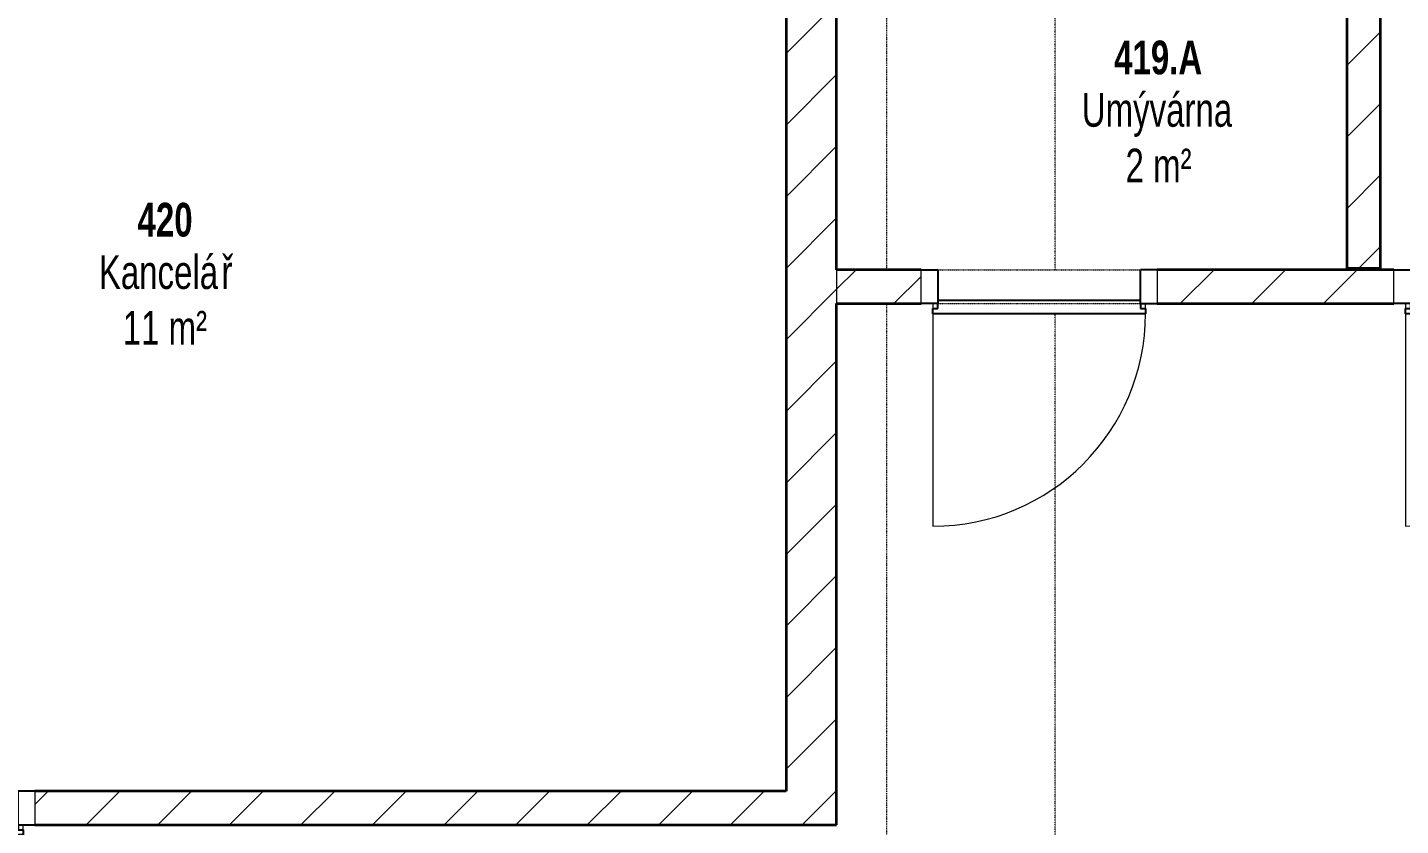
# Model space of a CAD drawing. Header units: millimetres. Extents: x -17526 to 208316, y -45352 to 20466.
# Drawn here: x 142228 to 146297, y -21850 to -19485 of the extents above; entities that cross this region are included whole.
import ezdxf

# ---------------------------------------------------------------- set-up
doc = ezdxf.new("R2010")
doc.units = ezdxf.units.MM
doc.linetypes.add('Dash dot dot', pattern=[5, 2, -1, 0, -1, 0, -1])
doc.linetypes.add('Čerchovaná se dvěma tečkami', pattern=[2.59, 1, -0.53, 0, -0.53, 0, -0.53])
for name, color, linetype, lineweight in [('A-AREA-IDEN', 2, 'Continuous', 9), ('A-DETL', 90, 'Continuous', 9), ('A-DOOR', 31, 'Continuous', 9), ('A-DOOR-FRAM', 31, 'Continuous', 9), ('A-WALL', 113, 'Continuous', 9), ('A-WALL-PATT', 111, 'Continuous', 9)]:
    doc.layers.add(name, color=color, linetype=linetype, lineweight=lineweight)
doc.styles.add('Arial_4', font='arial.ttf', dxfattribs={"width": 0.7, "height": 100})
doc.styles.add('Arial_B', font='arialbd.ttf', dxfattribs={"width": 0.7, "height": 100})
pattern_1 = [(45, (73033.68, 0), (-106.06602, 106.06602), [])]

# ---------------------------------------------------------------- blocks, each defined once
blk = doc.blocks.new('DVERE_1k_oblozka - DD03_01_600x1970_koupelna-1549522-2NP_NÁVRH B')
at = {"layer": 'A-DOOR', "lineweight": 13}
for p, q in [((-350, 52.9), (-300, 52.9)), ((-350, -47.1), (-350, 52.9)), ((-300, 52.9), (-300, -47.1)), ((300, 52.9), (350, 52.9)), ((300, -47.1), (300, 52.9)), ((350, 52.9), (350, -47.1)), ((-300, -47.1), (-350, -47.1)), ((-315, -47.1), (-315, -707.1)), ((205, -77.1), (-205, -77.1)), ((350, -47.1), (300, -47.1)), ((315, -77.1), (315, -47.1))]:
    blk.add_line(p, q, dxfattribs=at)
at = {"layer": 'A-DOOR', "linetype": 'Čerchovaná se dvěma tečkami', "lineweight": 13}
for p, q in [((-300, 52.9), (300, 52.9)), ((-300, -47.1), (300, -47.1))]:
    blk.add_line(p, q, dxfattribs=at)
at = {"layer": 'A-DOOR', "lineweight": 25}
for p, q in [((-300, -37.1), (300, -37.1)), ((-315, -62.1), (-300, -62.1)), ((-315, -77.1), (-315, -62.1)), ((315, -77.1), (-315, -77.1)), ((-300, -62.1), (-300, -47.1)), ((300, -47.1), (300, -62.1)), ((300, -62.1), (315, -62.1)), ((315, -62.1), (315, -77.1))]:
    blk.add_line(p, q, dxfattribs=at)
at = {"layer": 'A-DOOR', "lineweight": 13}
blk.add_arc((-315, -77.1), 630, 270, 0, dxfattribs=at)
at = {"layer": 'A-DOOR-FRAM', "lineweight": 25}
for p, q in [((-350, 52.9), (-300, 52.9)), ((-300, 52.9), (-300, -47.1)), ((300, -47.1), (300, 52.9)), ((350, 52.9), (300, 52.9)), ((-300, -47.1), (-350, -47.1)), ((300, -47.1), (350, -47.1))]:
    blk.add_line(p, q, dxfattribs=at)
blk = doc.blocks.new('DVERE_1k_oblozka - DD03_01_800x1970_koupelna-1549510-2NP_NÁVRH B')
at = {"layer": 'A-DOOR', "lineweight": 13}
for p, q in [((-450, 52.9), (-400, 52.9)), ((-450, -47.1), (-450, 52.9)), ((-400, 52.9), (-400, -47.1)), ((400, 52.9), (450, 52.9)), ((400, -47.1), (400, 52.9)), ((450, 52.9), (450, -47.1)), ((-400, -47.1), (-450, -47.1)), ((-415, -47.1), (-415, -907.1)), ((305, -77.1), (-305, -77.1)), ((450, -47.1), (400, -47.1)), ((415, -77.1), (415, -47.1))]:
    blk.add_line(p, q, dxfattribs=at)
at = {"layer": 'A-DOOR', "linetype": 'Čerchovaná se dvěma tečkami', "lineweight": 13}
for p, q in [((-400, 52.9), (400, 52.9)), ((-400, -47.1), (400, -47.1))]:
    blk.add_line(p, q, dxfattribs=at)
at = {"layer": 'A-DOOR', "lineweight": 25}
for p, q in [((-400, -37.1), (400, -37.1)), ((-415, -62.1), (-400, -62.1)), ((-415, -77.1), (-415, -62.1)), ((415, -77.1), (-415, -77.1)), ((-400, -62.1), (-400, -47.1)), ((400, -47.1), (400, -62.1)), ((400, -62.1), (415, -62.1)), ((415, -62.1), (415, -77.1))]:
    blk.add_line(p, q, dxfattribs=at)
at = {"layer": 'A-DOOR', "lineweight": 13}
blk.add_arc((-415, -77.1), 830, 270, 0, dxfattribs=at)
at = {"layer": 'A-DOOR-FRAM', "lineweight": 25}
for p, q in [((-450, 52.9), (-400, 52.9)), ((-400, 52.9), (-400, -47.1)), ((400, -47.1), (400, 52.9)), ((450, 52.9), (400, 52.9)), ((-400, -47.1), (-450, -47.1)), ((400, -47.1), (450, -47.1))]:
    blk.add_line(p, q, dxfattribs=at)

msp = doc.modelspace()

# ---------------------------------------------------------------- hatches: boundary and pattern name
at = {"layer": 'A-WALL-PATT', "lineweight": 13}
h = msp.add_hatch(dxfattribs=at)
h.set_pattern_fill('FP_124', color=256, style=0, pattern_type=2)
h.set_pattern_definition(pattern_1)
h.paths.add_polyline_path([(144476.1, -21748.2), (144626.1, -21748.2), (144626.1, -18728.2), (144499, -18728.2), (144499, -18478.2), (144476.1, -18478.2), (144476.1, -19867.6)])
h = msp.add_hatch(dxfattribs=at)
h.set_pattern_fill('FP_124', color=256, style=0, pattern_type=2)
h.set_pattern_definition(pattern_1)
h.paths.add_polyline_path([(146237.9, -20198.1), (146237.9, -18728.2), (146137.9, -18728.2), (146137.9, -20198.1)])
h = msp.add_hatch(dxfattribs=at)
h.set_pattern_fill('FP_124', color=256, style=0, pattern_type=2)
h.set_pattern_definition(pattern_1)
h.paths.add_polyline_path([(151187, -20303.2), (151187, -20203.2), (150297, -20203.2), (150297, -20303.2), (150532.2, -20303.2)])
h.paths.add_polyline_path([(149397, -20303.2), (149397, -20203.2), (148997, -20203.2), (148997, -20303.2)])
h.paths.add_polyline_path([(148297, -20303.2), (148297, -20203.2), (146977, -20203.2), (146977, -20303.2), (147379.4, -20303.2)])
h.paths.add_polyline_path([(146277, -20303.2), (146277, -20203.2), (145576.1, -20203.2), (145576.1, -20303.2), (145803.1, -20303.2)])
h.paths.add_polyline_path([(144626.1, -20303.2), (144876.1, -20303.2), (144876.1, -20203.2), (144626.1, -20203.2)])
h = msp.add_hatch(dxfattribs=at)
h.set_pattern_fill('FP_124', color=256, style=0, pattern_type=2)
h.set_pattern_definition(pattern_1)
h.paths.add_polyline_path([(144626.1, -21848.2), (144626.1, -21748.2), (142250.4, -21748.2), (142250.4, -21848.2), (144226.7, -21848.2)])
h.paths.add_polyline_path([(141074, -21848.2), (141350.4, -21848.2), (141350.4, -21748.2), (139510.4, -21748.2), (139510.4, -21848.2)])
h.paths.add_polyline_path([(138610.4, -21848.2), (138610.4, -21748.2), (134862.7, -21748.2), (134862.7, -21848.2), (137921.3, -21848.2)])

# ---------------------------------------------------------------- linework, layer by layer
at = {"layer": 'A-DETL', "linetype": 'Dash dot dot', "lineweight": 13}
for p, q in [((145273.6, -20203.2), (145273.6, -17888.3)), ((144773.6, -18723.2), (144773.6, -20203.2)), ((144773.6, -20303.2), (144773.6, -23527.5)), ((145273.6, -23527.5), (145273.6, -20333.2))]:
    msp.add_line(p, q, dxfattribs=at)
at = {"layer": 'A-WALL', "lineweight": 35}
for p, q in [((144476.1, -18728.2), (144476.1, -21748.2)), ((144626.1, -20203.2), (144626.1, -18728.2)), ((146137.9, -18728.2), (146137.9, -20198.1)), ((146237.9, -20198.1), (146237.9, -18728.2)), ((144876.1, -20203.2), (144626.1, -20203.2)), ((146277, -20203.2), (145576.1, -20203.2)), ((146137.9, -20198.1), (146237.9, -20198.1)), ((144626.1, -21848.2), (144626.1, -20303.2)), ((144626.1, -20303.2), (144876.1, -20303.2)), ((145576.1, -20303.2), (146277, -20303.2)), ((144476.1, -21748.2), (142250.4, -21748.2)), ((142250.4, -21848.2), (144626.1, -21848.2))]:
    msp.add_line(p, q, dxfattribs=at)
at = {"layer": 'A-WALL', "lineweight": 13}
msp.add_line((144626.1, -20203.2), (144626.1, -20303.2), dxfattribs=at)

# ---------------------------------------------------------------- block references
at = {"layer": 'A-DOOR', "lineweight": 13}
for name, p in [('DVERE_1k_oblozka - DD03_01_600x1970_koupelna-1549522-2NP_NÁVRH B', (145226.1, -20256)), ('DVERE_1k_oblozka - DD03_01_600x1970_koupelna-1549522-2NP_NÁVRH B', (146627, -20256)), ('DVERE_1k_oblozka - DD03_01_800x1970_koupelna-1549510-2NP_NÁVRH B', (141800.4, -21801))]:
    msp.add_blockref(name, p, dxfattribs=at)

# ---------------------------------------------------------------- texts
at = {"layer": 'A-AREA-IDEN', "lineweight": 18, "char_height": 100, "attachment_point": 1}
for s, insert, width, style in [('419.A', (145448.4, -19523.5), 322.679, 'Arial_B'), ('Umývárna', (145352.5, -19678.8), 555.569, 'Arial_4'), ('2 m²', (145482.1, -19843.8), 241.308, 'Arial_4'), ('420', (142554.5, -20004.4), 202.025, 'Arial_B'), ('Kancelá', (142439.8, -20159.7), 440.527, 'Arial_4'), ('\\fArial|b0|i0|c238|p34|;\\W.7;ř', (142803.3, -20159.7), 39.283, 'Arial_4'), ('11 m²', (142510.5, -20324.7), 308.65, 'Arial_4')]:
    msp.add_mtext(s, dxfattribs=dict(at, insert=insert, width=width, style=style))

doc.saveas('drawing.dxf')
